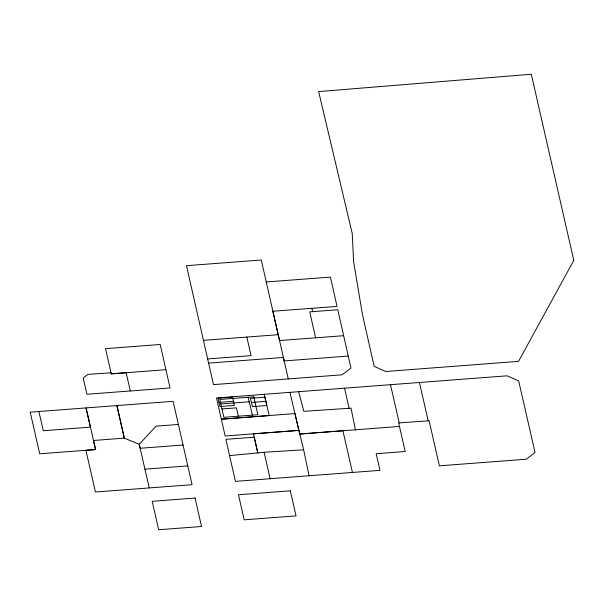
<?xml version="1.0" encoding="UTF-8"?>
<svg xmlns="http://www.w3.org/2000/svg" width="604" height="604" viewBox="0 0 604 604"><rect width="100%" height="100%" fill="white"/><g stroke="black" fill="none" stroke-linecap="round" stroke-linejoin="round"><path stroke-width="0.91" d="M139.275 444.25L156.096 426.152L178.384 424.461L192.064 484.687L95.432 491.996L85.919 450.29L95.575 449.55L86.062 407.911L30.2 412.162L39.713 453.8L95.575 449.55L93.492 440.482L124.296 438.134L139.275 444.25L140.188 448.274L183.065 445.035M257.81 452.902L254.276 437.183L225.904 439.342L229.58 455.612L264.144 452.29M288.267 378.934L261.275 260.014L186.47 265.669L213.484 384.635L342.083 374.805L350.977 368.115L337.795 309.754L309.731 311.875L315.59 337.825M264.265 394.344L216.519 397.991L225.141 435.99L298.912 430.38L303.661 449.791L309.052 475.748L379.976 470.35L376.179 453.747L405.209 451.49L398.67 422.959L429.127 420.769L439.38 465.835L526.197 459.221L535.046 452.539L518.685 380.928L507.111 375.816L264.205 394.314L269.218 415.552L221.321 419.206L294.911 413.574M219.01 402.385L233.476 401.283M220.822 403.948L249.226 401.781M251.407 402.46L265.873 401.358M221.97 408.961L236.436 407.851L238.346 416.209M289.958 392.366L299.697 434.042L342.891 430.735L352.426 472.434M266.19 281.97L330.403 277.108L337.032 306.402L272.834 311.256L279.501 340.55L343.653 335.703M203.435 340.346L278.24 334.692M207.64 358.935L251.06 355.643L246.832 337.07M208.614 363.117L283.374 357.455L284.182 360.95M165.919 369.701L160.203 344.484L105.541 348.644L111.295 373.861L126.115 372.706L130.343 390.984L170.064 387.942L165.919 369.701L111.295 373.861L110.985 372.789L87.935 374.374L83.216 377.938L86.931 394.261L130.283 390.954M284.122 360.92L348.259 356.066M298.648 391.709L303.827 411.332L351.022 408.153L355.416 429.799M299.697 434.042L399.471 426.447M144.952 469.157L187.814 465.911M270.086 478.7L309.052 475.748M303.661 449.791L264.084 452.268L270.147 478.73L235.439 481.373L229.58 455.612M294.971 413.597L298.912 430.38L253.453 433.815L257.749 452.872M248.168 397.273L252.344 415.137M419.425 382.498L428.198 420.829M390.478 384.703L399.229 422.921M344.544 388.206L349.12 408.289M311.853 308.312L312.615 311.656M139.214 444.227L149.241 487.934M116.927 405.586L124.356 438.164M116.866 405.563L124.296 438.134M38.89 411.513L43.284 430.728L90.457 427.126L86.062 407.911L173.121 401.313L178.384 424.461M573.8 260.362L518.542 361.366L385.745 371.505L374.17 366.371L362.513 314.82L353.612 261.826L352.245 233.567L318.64 91.589L531.293 74.247L573.8 260.362M232.517 397.107L218.052 398.21L219.969 406.56L234.435 405.458L232.517 397.107M253.771 396.843L219.788 399.44L223.88 417.311L257.863 414.714L253.771 396.843M264.914 397.183L250.449 398.285L252.366 406.635L266.832 405.533L264.914 397.183M195.077 498.051L152.193 501.312L158.656 529.753L201.532 526.492L195.077 498.051M290.29 490.81L238.474 494.751L244.167 519.817L296.028 515.876L290.29 490.81"/></g></svg>
